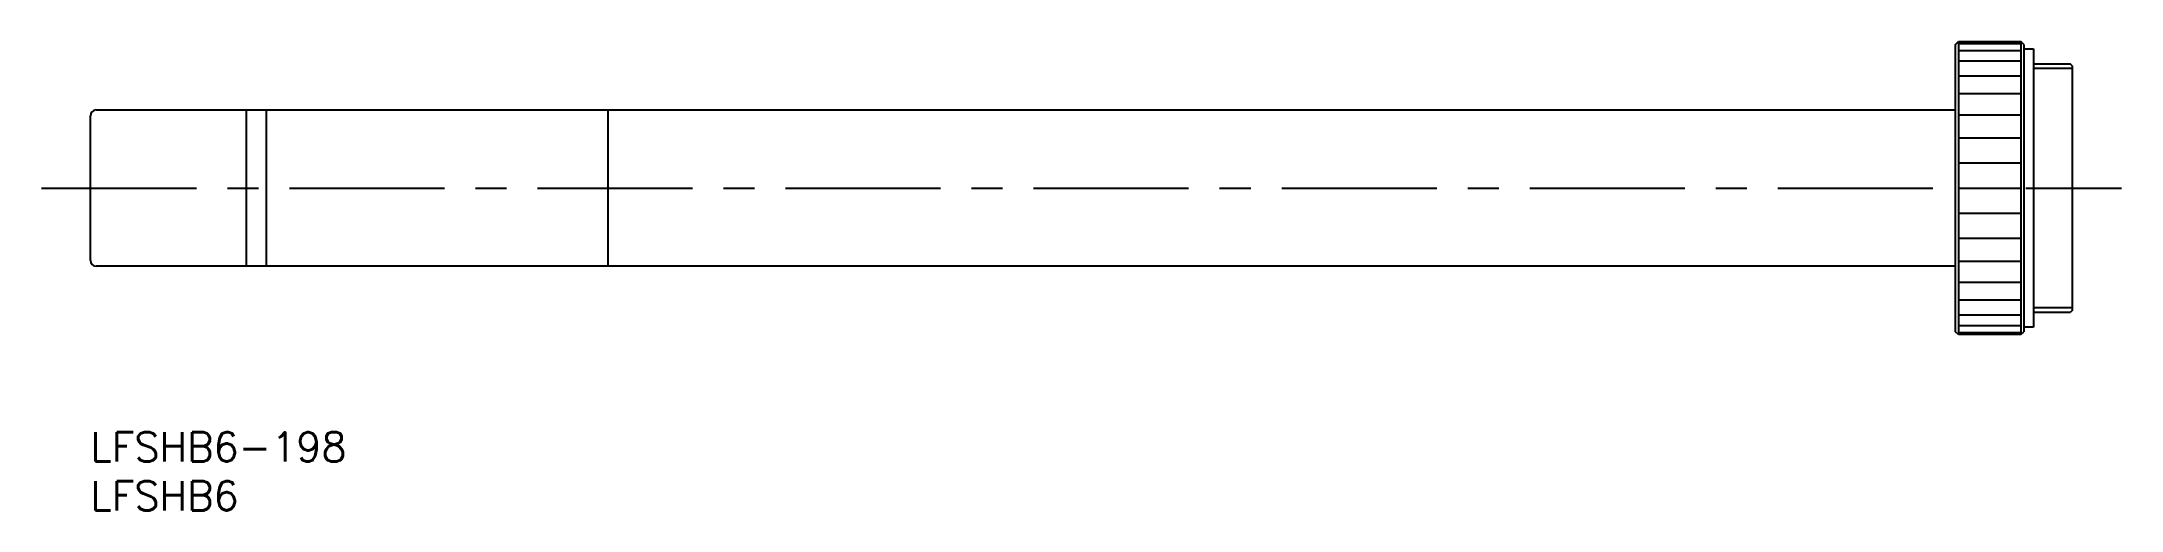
# Model space of a CAD drawing. Extents: x -5 to 208, y -8 to 40.
import ezdxf

# ---------------------------------------------------------------- set-up
doc = ezdxf.new("R2010")
doc.units = 0
doc.header["$LTSCALE"] = 0.5
doc.linetypes.add('CENTER', pattern=[50.8, 31.75, -6.35, 6.35, -6.35])
for name, color, linetype in [('MSM_CENTER', 1, 'CENTER'), ('MSM_CONTINUOUS', 7, 'CONTINUOUS'), ('MSM_NARROW', 5, 'CONTINUOUS'), ('MSM_PART_NUMBER', 7, 'CONTINUOUS')]:
    doc.layers.add(name, color=color, linetype=linetype)
doc.styles.get("Standard").update_dxf_attribs({"font": 'txt.shx', "height": 3, "bigfont": 'bigfont.shx'})

# ---------------------------------------------------------------- blocks, each defined once
blk = doc.blocks.new('*U4')
at = {"layer": 'MSM_PART_NUMBER'}
blk.add_text('LFSHB6-198', height=3, dxfattribs=at).set_placement((0, -3))
blk = doc.blocks.new('*U5')
at = {"layer": 'MSM_PART_NUMBER'}
blk.add_text('LFSHB6', height=3, dxfattribs=at).set_placement((0, -8))

msp = doc.modelspace()

# ---------------------------------------------------------------- linework, layer by layer
at = {"layer": 'MSM_CENTER'}
msp.add_line((-5, 25), (208, 25), dxfattribs=at)
at = {"layer": 'MSM_CONTINUOUS'}
for p, q in [((191, 39.7), (191.3, 40)), ((191, 10.3), (191, 39.7)), ((191.3, 40), (197.7, 40)), ((191.3, 40), (191.3, 10)), ((198, 39.7), (197.7, 40)), ((197.7, 40), (197.7, 10)), ((198, 39.7), (198, 10.3)), ((198, 39.25), (199, 39.25)), ((199, 39.25), (199, 10.75)), ((202.8, 37.7), (199, 37.7)), ((203, 37.5), (202.8, 37.7)), ((203, 12.5), (203, 37.5)), ((0, 17.6), (0, 32.4)), ((0.6, 33), (191, 33)), ((16, 17), (16, 33)), ((18, 33), (18, 17)), ((53, 33), (53, 17)), ((191, 17), (0.6, 17)), ((199, 10.75), (198, 10.75)), ((199, 12.3), (202.8, 12.3)), ((203, 12.5), (202.8, 12.3)), ((191.3, 10), (191, 10.3)), ((197.7, 10), (191.3, 10)), ((197.7, 10), (198, 10.3))]:
    msp.add_line(p, q, dxfattribs=at)
for centre, start, end in [((0.6, 32.4), 90, 180), ((0.6, 17.6), 180, 270)]:
    msp.add_arc(centre, 0.6, start, end, dxfattribs=at)
at = {"layer": 'MSM_NARROW'}
for p, q in [((197.7, 39.77), (191.3, 39.77)), ((191.3, 39.1), (197.7, 39.1)), ((197.7, 37.99), (191.3, 37.99)), ((191.3, 36.49), (197.7, 36.49)), ((199, 37.27), (203, 37.27)), ((197.7, 34.64), (191.3, 34.64)), ((191.3, 32.5), (197.7, 32.5)), ((197.7, 30.13), (191.3, 30.13)), ((191.3, 27.6), (197.7, 27.6)), ((191.3, 25), (197.7, 25)), ((197.7, 22.4), (191.3, 22.4)), ((191.3, 19.87), (197.7, 19.87)), ((197.7, 17.5), (191.3, 17.5)), ((191.3, 15.36), (197.7, 15.36)), ((197.7, 13.51), (191.3, 13.51)), ((191.3, 12.01), (197.7, 12.01)), ((197.7, 10.9), (191.3, 10.9)), ((203, 12.73), (199, 12.73)), ((191.3, 10.23), (197.7, 10.23))]:
    msp.add_line(p, q, dxfattribs=at)

# ---------------------------------------------------------------- block references
at = {"layer": 'MSM_CONTINUOUS'}
for name in ['*U4', '*U5']:
    msp.add_blockref(name, (0, 0), dxfattribs=at)

doc.saveas('drawing.dxf')
